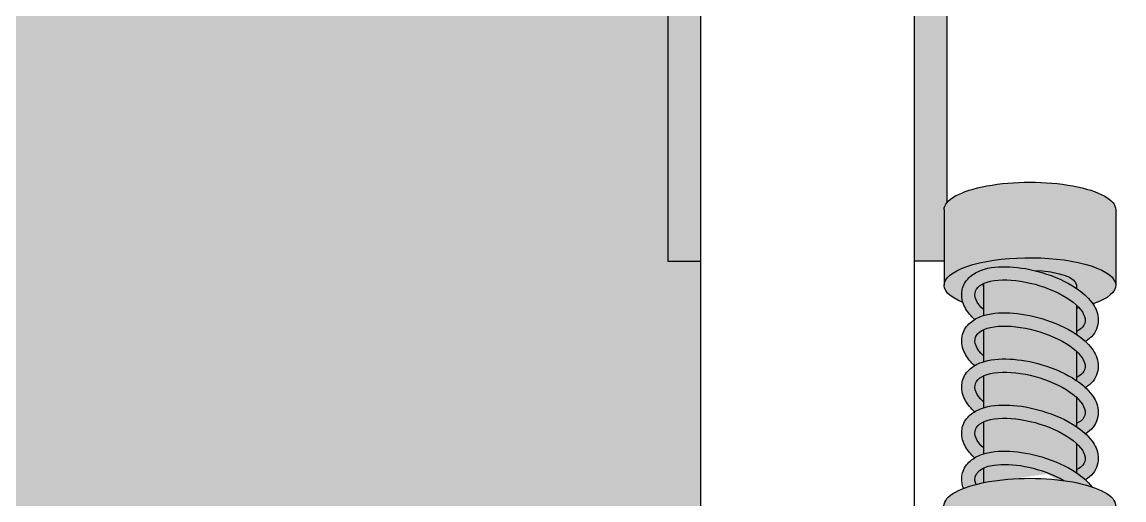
# Model space of a CAD drawing. Header units: inches. Extents: x -55 to 844, y -103 to 167.
# Drawn here: x 312.2548 to 312.5125, y -58.4725 to -58.3608 of the extents above; entities that cross this region are included whole.
import ezdxf

# ---------------------------------------------------------------- set-up
doc = ezdxf.new("R2010")
doc.units = ezdxf.units.IN
doc.header["$MEASUREMENT"] = 0
doc.layers.add('AI-Hatch mob', color=254, linetype='Continuous')
doc.layers.add('AI-Mob', color=2, linetype='Continuous')

# ---------------------------------------------------------------- blocks, each defined once
blk = doc.blocks.new('Multi-Estação')
at = {"layer": 'AI-Hatch mob', "true_color": 0xe1d8b7}
h = blk.add_hatch(color=254, dxfattribs=at)
edge = h.paths.add_edge_path()
edge.add_ellipse((-0.6985882529592402, -0.0270595657935895), major_axis=(0, 0.0200732629017312), ratio=0.320805336484467, start_angle=-180, end_angle=-14.654668378383)
edge.add_ellipse((-0.6985882529592402, -0.0270595657935895), major_axis=(0, 0.0200732629017312), ratio=0.320805336484467, start_angle=-14.654668378383, end_angle=0)
edge.add_line((-0.6985882529593113, -0.0069863028918429), (-0.7162273117101421, -0.0069863028918429))
edge.add_ellipse((-0.7162273117099716, -0.0270595657935895), major_axis=(0, 0.0200732629017312), ratio=0.320805336484467, start_angle=-179.9999999999999, end_angle=1.1368683772161603e-13, ccw=False)
edge.add_line((-0.7162273117097869, -0.0471328286953077), (-0.6985882529591834, -0.0471328286953077))
edge = h.paths.add_edge_path()
edge.add_ellipse((-0.7677715963273926, -0.0270462243188627), major_axis=(0, 0.0200732629017312), ratio=0.320805336484467, start_angle=-180, end_angle=-136.1431571492781)
edge.add_ellipse((-0.7677715963273926, -0.0270462243188627), major_axis=(0, 0.0200732629017312), ratio=0.320805336484467, start_angle=-136.1431571492781, end_angle=-113.4548938397025)
edge.add_ellipse((-0.7677715963273926, -0.0270462243188627), major_axis=(0, 0.0200732629017312), ratio=0.320805336484467, start_angle=-113.4548938397025, end_angle=-57.22518877078597)
edge.add_ellipse((-0.7677715963273926, -0.0270462243188627), major_axis=(0, 0.0200732629017312), ratio=0.320805336484467, start_angle=-57.22518877078597, end_angle=-51.22689969575239)
edge.add_ellipse((-0.7677715963273926, -0.0270462243188627), major_axis=(0, 0.0200732629017312), ratio=0.320805336484467, start_angle=-51.22689969575239, end_angle=-39.34915720310131)
edge.add_ellipse((-0.7677715963273926, -0.0270462243188627), major_axis=(0, 0.0200732629017312), ratio=0.320805336484467, start_angle=-39.34915720310131, end_angle=0)
edge.add_line((-0.7677715963275915, -0.0069729614171161), (-0.7811210360244019, -0.0069729614171161))
edge.add_ellipse((-0.7811210360243308, -0.0270462243188627), major_axis=(0, 0.0200732629017312), ratio=0.320805336484467, start_angle=-179.9999999999999, end_angle=1.1368683772161603e-13, ccw=False)
edge.add_line((-0.7811210360243593, -0.0471194872205809), (-0.7677715963275062, -0.0471194872205809))
edge = h.paths.add_edge_path()
edge.add_ellipse((-0.6985882529592402, 0.534010071975988), major_axis=(0, -0.0200732629017312), ratio=0.320805336484467, start_angle=359.9999999999999, end_angle=374.654668378383)
edge.add_ellipse((-0.6985882529592402, 0.534010071975988), major_axis=(0, -0.0200732629017312), ratio=0.320805336484467, start_angle=374.654668378383, end_angle=539.9999999999999)
edge.add_line((-0.6985882529593539, 0.5540833348777346), (-0.7162273117100142, 0.5540833348777346))
edge.add_ellipse((-0.7162273117099716, 0.534010071975988), major_axis=(0, -0.0200732629017312), ratio=0.320805336484467, start_angle=360.00000000000006, end_angle=540, ccw=False)
edge.add_line((-0.7162273117099291, 0.5139368090742698), (-0.698588252959283, 0.5139368090742698))
h = blk.add_hatch(color=254, dxfattribs=at)
edge = h.paths.add_edge_path()
edge.add_ellipse((-0.6985882529592402, 0.534010071975988), major_axis=(0, -0.0200732629017312), ratio=0.320805336484467, start_angle=360, end_angle=374.65466837832963, ccw=False)
edge.add_line((-0.6980377266769555, 0.5139368090742698), (-0.7105955407763958, 0.5139368090742698))
edge.add_line((-0.7105955407763958, 0.5139368090742698), (-0.7105955407763958, 0.5069505061824237))
edge.add_line((-0.7105955407763958, 0.5069505061824237), (-0.5255248710129053, 0.5069505061824237))
edge.add_line((-0.5255248710129053, 0.5069505061824237), (-0.5255248710129053, 0.4807646486449676))
edge.add_line((-0.5255248710129053, 0.4807646486449675), (-0.4930000616426327, 0.4807646486449675))
edge.add_line((-0.4930000616426327, 0.4807646486449676), (-0.4930000616426325, 0.5145898280517008))
edge.add_line((-0.4930000616426325, 0.5145898280517008), (-0.6969590794693155, 0.5145898280517008))
edge = h.paths.add_edge_path()
edge.add_line((-0.4930000616426327, -0.0076393218693023), (-0.4930000616426329, 0.0261858575374593))
edge.add_line((-0.4930000616426329, 0.0261858575374593), (-0.5255248710129053, 0.0261858575374594))
edge.add_line((-0.5255248710129053, 0.0261858575374594), (-0.5255248710129051, 3.198830089701232e-15))
edge.add_line((-0.5255248710129051, 3.2e-15), (-0.7105955407763956, 3.3e-15))
edge.add_line((-0.7105955407763956, 3.3e-15), (-0.7105955407763958, -0.0069863028918429))
edge.add_line((-0.7105955407763958, -0.0069863028918429), (-0.6975044234282164, -0.0069863028918429))
edge.add_ellipse((-0.6985882529592402, -0.0270595657935895), major_axis=(0, 0.0200732629017312), ratio=0.320805336484467, start_angle=-180, end_angle=-14.65466837832946)
edge.add_line((-0.6969590794693157, -0.0076393218693023), (-0.4930000616426327, -0.0076393218693023))
at = {"layer": 'AI-Hatch mob'}
h = blk.add_hatch(color=254, dxfattribs=at)
h.paths.add_polyline_path([(-0.7944671312872346, 0.0500000000015495), (-0.7105955407763958, 0.0500000000015495), (-0.7105955407763959, 0.0576393218708266), (-0.6518633021143075, 0.0576393218708266), (-0.6518633021143075, 0.4493111843115718), (-0.7105955407763959, 0.4493111843115719), (-0.7105955407763959, 0.4569505061809059), (-0.7944671312872345, 0.4569505061809059)])
edge = h.paths.add_edge_path()
edge.add_ellipse((-1.259063121998352, 0.1454236272796868), major_axis=(0, -0.0081598304675157), ratio=0.5, start_angle=270, end_angle=359.9999999999999)
edge.add_line((-1.259063121998347, 0.1372637968121671), (-1.10295441013064, 0.1372637968121671))
edge.add_ellipse((-1.102954410130635, 0.1454236272796868), major_axis=(0, -0.0081598304675157), ratio=0.5, start_angle=0, end_angle=90)
edge.add_line((-1.098874494896875, 0.1454236272796957), (-1.098874494896875, 0.3615268789027022))
edge.add_ellipse((-1.102954410130635, 0.3615268789027118), major_axis=(0, 0.0081598304675157), ratio=0.5, start_angle=270, end_angle=359.9999999999999)
edge.add_line((-1.102954410130674, 0.3696867093702599), (-1.259063121998313, 0.3696867093702599))
edge.add_ellipse((-1.259063121998352, 0.3615268789027119), major_axis=(0, 0.0081598304675157), ratio=0.5, start_angle=0, end_angle=90)
edge.add_line((-1.263143037232083, 0.3615268789028393), (-1.263143037232083, 0.1454236272795597))
edge = h.paths.add_edge_path()
edge.add_ellipse((-0.836854540296244, 0.253475253091185), major_axis=(0, -0.0108797739566876), ratio=0.4555963005059311, start_angle=0, end_angle=180)
edge.add_line((-0.8368545402963175, 0.2643550270479158), (-1.098874494896875, 0.2643550270479159))
edge.add_line((-1.098874494896875, 0.2643550270479159), (-1.098874494896875, 0.2425954791345112))
edge.add_line((-1.098874494896875, 0.2425954791345112), (-0.8368545402962208, 0.2425954791345111))
at = {"layer": 'AI-Hatch mob', "true_color": 0xd3bf96}
h = blk.add_hatch(color=9, dxfattribs=at)
h.paths.add_polyline_path([(-0.7105955407763958, 0.0576393218708266), (-0.7105955407763956, 0.0500000000015495), (-0.6518633021143075, 0.0500000000015495), (-0.6518633021143077, 0.0576393218708267)])
h.paths.add_polyline_path([(-0.6518633021143075, 0.4493111843115718), (-0.6518633021143075, 0.4569505061809059), (-0.7105955407763958, 0.4569505061809059), (-0.7105955407763958, 0.4493111843115717)])
at = {"layer": 'AI-Hatch mob', "true_color": 0xe1d8b7}
h = blk.add_hatch(color=254, dxfattribs=at)
edge = h.paths.add_edge_path()
edge.add_ellipse((-0.7162273117099716, -0.0270595657935895), major_axis=(0, 0.0200732629017312), ratio=0.320805336484467, start_angle=-180, end_angle=5.080962860101683e-14)
edge.add_ellipse((-0.7162273117099716, -0.0270595657935895), major_axis=(0, 0.0200732629017312), ratio=0.320805336484467, start_angle=5.080962860101683e-14, end_angle=38.76214121968353)
edge.add_spline(control_points=[(-0.7202590787537844, -0.0114074023032311), (-0.7195971074562664, -0.0111971060340432), (-0.7188885508776082, -0.0110858408478942), (-0.7177453791984476, -0.0111442245411377), (-0.7173373015560998, -0.0112103669577517), (-0.7169419561545141, -0.0113226324397398), (-0.7158533722984686, -0.0116317555275283), (-0.7149034260322935, -0.0122964286681475), (-0.7135221398193039, -0.0138673704222721), (-0.7130516872426967, -0.014764320597916), (-0.7120007768632206, -0.0176704277164925), (-0.7118005390827733, -0.0199093773923063), (-0.7120103225268509, -0.0241639044885711), (-0.712298178059271, -0.0260919181209511), (-0.7127544610603849, -0.0280051539626778)], knot_values=[6.014334834428519, 6.014334834428519, 6.014334834428519, 6.014334834428519, 6.188071552229679, 6.188071552229679, 6.283185307179585, 6.283185307179585, 6.283185307179585, 6.545081101883566, 6.545081101883566, 6.806976896587546, 6.806976896587546, 7.345879295726307, 7.345879295726307, 7.751953541717278, 7.751953541717278, 7.751953541717278, 7.751953541717278], degree=3, periodic=0)
edge.add_ellipse((-0.7162273117099716, -0.0270595657935895), major_axis=(0, 0.0108931154314085), ratio=0.3200195160616563, start_angle=-177.16398951597, end_angle=-94.97988702806668, ccw=False)
edge.add_line((-0.7160548326342422, -0.0379393397502634), (-0.7169422852276881, -0.037939339750235))
edge.add_spline(control_points=[(-0.7169422852276881, -0.0379393397502919), (-0.7179216524186672, -0.0393894512617943), (-0.7190004984011438, -0.0406230235138845), (-0.7203740681027853, -0.0416378503652448), (-0.7204862727693779, -0.0417173955078136), (-0.7206003368600307, -0.0417945879590003)], knot_values=[8.523157797932171, 8.523157797932171, 8.523157797932171, 8.523157797932171, 8.931275356751556, 8.931275356751556, 8.96693862590151, 8.96693862590151, 8.96693862590151, 8.96693862590151], degree=3, periodic=0)
edge.add_ellipse((-0.7162273117099716, -0.0270595657935895), major_axis=(0, 0.0200732629017312), ratio=0.320805336484467, start_angle=-222.771973199529, end_angle=-180)
at = {"layer": 'AI-Hatch mob', "true_color": 0xd3bf96}
h = blk.add_hatch(color=9, dxfattribs=at)
edge = h.paths.add_edge_path()
edge.add_spline(control_points=[(-0.7600365976888384, -0.0379393396989907), (-0.7600226879852557, -0.0379187441331761), (-0.7600087983483235, -0.0378981048875142), (-0.7584812687639584, -0.0356202505872967), (-0.757227128658144, -0.0328201518819322), (-0.7558364971667544, -0.0281513274049667), (-0.7554551935487553, -0.0263854399973662), (-0.7552277768671019, -0.0246627497358782)], knot_values=[7.514941523559562, 7.514941523559562, 7.514941523559562, 7.514941523559562, 7.520737913656361, 7.520737913656361, 8.153317621814665, 8.153317621814665, 8.523157793120168, 8.523157793120168, 8.523157793120168, 8.523157793120168], degree=3, periodic=0)
edge.add_spline(control_points=[(-0.7552277768671019, -0.0246627497358782), (-0.755123819607107, -0.0238752694238793), (-0.7550520186984926, -0.0230968156260441), (-0.7549042288923005, -0.0200995546277307), (-0.7550656643843184, -0.0180225668195215), (-0.7556452606470998, -0.0161797918369155)], knot_values=[6.849217324688307, 6.849217324688307, 6.849217324688307, 6.849217324688307, 7.018279552521565, 7.018279552521565, 7.514941523559563, 7.514941523559563, 7.514941523559563, 7.514941523559563], degree=3, periodic=0)
edge.add_spline(control_points=[(-0.7556452605996924, -0.0161797919762103), (-0.7560321704223157, -0.0150423676585627), (-0.7565992049403292, -0.0139028159810233), (-0.7573505763157585, -0.0130329902160578)], knot_values=[0.0274510466483689, 0.0274510466483689, 0.0274510466483689, 0.0274510468577552, 0.0308700352542175, 0.0308700352542175, 0.0308700352542175, 0.0308700352542175], degree=3, periodic=0)
edge.add_spline(control_points=[(-0.7573505763162558, -0.0130329902154609), (-0.7577042629277742, -0.0126394927189575), (-0.7581232471218158, -0.0122779551190286), (-0.758592056393752, -0.0119784788465405)], knot_values=[6.407562572084492, 6.407562572084492, 6.407562572084492, 6.407562572084492, 6.539627533676224, 6.539627533676224, 6.539627533676224, 6.539627533676224], degree=3, periodic=0)
edge.add_spline(control_points=[(-0.7585920563920469, -0.0119784788699315), (-0.7586514349077759, -0.01194418463302), (-0.7600745027395277, -0.0111712094053724), (-0.761920552775095, -0.0113512281689021), (-0.7636885967303613, -0.011523640119034)], knot_values=[0.0325498464596499, 0.0325498464596499, 0.0325498464596499, 0.0325498464596499, 0.0327673174486792, 0.0376963981830111, 0.0376963981830111, 0.0376963981830111, 0.0376963981830111], degree=3, periodic=0)
edge.add_spline(control_points=[(-0.7636885967303755, -0.011523640119034), (-0.7636593828996184, -0.0116085141467546), (-0.7636301690688754, -0.0116933881744752), (-0.7636010022654176, -0.0117782749440461)], knot_values=[0, 0, 0, 0, 0.0002689284302211, 0.0002689284302211, 0.0002689284302211, 0.0002689284302211], degree=3, periodic=0)
edge.add_ellipse((-0.7677715963273783, -0.0270729072683162), major_axis=(0, -0.0200732629017312), ratio=0.320805336484467, start_angle=491.2012651014224, end_angle=499.6355695689527, ccw=False)
edge.add_spline(control_points=[(-0.7629264315211373, -0.0138505270785141), (-0.7628652581187936, -0.0140581436212097), (-0.7628065831822113, -0.0142664371129764), (-0.7627510700125982, -0.0144755872725819)], knot_values=[0.0024474825121575, 0.0024474825121575, 0.0024474825121575, 0.0024474825121575, 0.0030972485118276, 0.0030972485118276, 0.0030972485118276, 0.0030972485118377], degree=3, periodic=0)
edge.add_ellipse((-0.7645133434571392, -0.0270887513406673), major_axis=(0.0036329513936749, 0.0127935194529987), ratio=0.4155718603516888, start_angle=-25.40244434981952, end_angle=18.462536087215483, ccw=False)
edge.add_ellipse((-0.7645133434571392, -0.0270887513406673), major_axis=(0.0036329513936749, 0.0127935194529987), ratio=0.4155718603516888, start_angle=-67.18246188573409, end_angle=-25.40244434981952, ccw=False)
edge.add_spline(control_points=[(-0.7582039217347756, -0.0235190592286154), (-0.758427579521154, -0.0263097069594631), (-0.7590504427618044, -0.0285793382047042), (-0.7598457346349364, -0.0306239270334141)], knot_values=[0.0052155424945603, 0.0052155424948214, 0.0052155424948214, 0.0052155424948214, 0.0120749841838085, 0.0120749841838085, 0.0120749841838085, 0.0120749841838085], degree=3, periodic=0)
edge.add_ellipse((-0.7645133434571392, -0.0270887513406673), major_axis=(0.0036329513936749, 0.0127935194529987), ratio=0.4155718603516888, start_angle=-121.31270909815282, end_angle=-99.19723083983382, ccw=False)
edge.add_ellipse((-0.7677715963273783, -0.0270729072683162), major_axis=(0, -0.0200732629017312), ratio=0.320805336484467, start_angle=404.0030851081585, end_angle=426.65429296897923, ccw=False)
edge.add_spline(control_points=[(-0.7632980180166271, -0.0415116533532365), (-0.7621520157939728, -0.0403636911754541), (-0.761006013571361, -0.0392157289976718), (-0.7600365977269093, -0.0379393397547541)], knot_values=[0, 0, 0, 0, 0.0048371775604743, 0.0048371775604743, 0.0048371775604743, 0.0048371775661546], degree=3, periodic=0)
at = {"layer": 'AI-Hatch mob', "true_color": 0xe1d8b7}
h = blk.add_hatch(color=254, dxfattribs=at)
edge = h.paths.add_edge_path()
edge.add_spline(control_points=[(-0.7206003368600307, -0.0417945879590003), (-0.7204862727693779, -0.0417173955078136), (-0.7203740681027853, -0.0416378503652448), (-0.7190004984011438, -0.0406230235138845), (-0.7179216524186672, -0.0393894512617943), (-0.7169422852276881, -0.0379393397502919)], knot_values=[8.523157797932171, 8.523157797932171, 8.523157797932171, 8.523157797932171, 8.558821067082123, 8.558821067082123, 8.96693862590151, 8.96693862590151, 8.96693862590151, 8.96693862590151], degree=3, periodic=0)
edge.add_spline(control_points=[(-0.7169422852276881, -0.0379393397502919), (-0.7169283755125236, -0.0379187441674527), (-0.7169144858640522, -0.0378981049046809), (-0.7153869562681905, -0.0356202505872967), (-0.7141328161623762, -0.0328201518819322), (-0.7130709853891659, -0.0292552236209043), (-0.7129037126540255, -0.0286309793773649), (-0.7127544610603849, -0.0280051539626778)], knot_values=[7.751953541717278, 7.751953541717278, 7.751953541717278, 7.751953541717278, 7.757749936626077, 7.757749936626077, 8.390329644784382, 8.390329644784382, 8.52315779793217, 8.52315779793217, 8.52315779793217, 8.52315779793217], degree=3, periodic=0)
edge.add_spline(control_points=[(-0.7127544610603849, -0.0280051539626778), (-0.712298178059271, -0.0260919181209511), (-0.7120103225268509, -0.0241639044885711), (-0.7118005390827733, -0.0199093773923063), (-0.7120007768632206, -0.0176704277164925), (-0.7130516872426967, -0.014764320597916), (-0.7135221398193039, -0.0138673704222721), (-0.7149034260322935, -0.0122964286681475), (-0.7158533722984686, -0.0116317555275283), (-0.7169419561545141, -0.0113226324397398), (-0.7173373015560998, -0.0112103669577517), (-0.7177453791984476, -0.0111442245411377), (-0.7188885508776082, -0.0110858408478942), (-0.7195971074562664, -0.0111971060340432), (-0.7202590787537844, -0.0114074023032311)], knot_values=[6.014334834428519, 6.014334834428519, 6.014334834428519, 6.014334834428519, 6.420409080419492, 6.420409080419492, 6.959311479558253, 6.959311479558253, 7.221207274262233, 7.221207274262233, 7.483103068966213, 7.483103068966213, 7.483103068966213, 7.578216823916117, 7.578216823916117, 7.751953541717278, 7.751953541717278, 7.751953541717278, 7.751953541717278], degree=3, periodic=0)
edge.add_spline(control_points=[(-0.7202590787537844, -0.0114074023032311), (-0.7207582746154912, -0.0115659877702081), (-0.7212309786230549, -0.0117808896732152), (-0.7226230910586225, -0.0125726830717918), (-0.723461688919585, -0.0132812954036263), (-0.7242318585726224, -0.0141161488253341)], knot_values=[5.599040195826796, 5.599040195826796, 5.599040195826796, 5.599040195826796, 5.73005592246326, 5.73005592246326, 6.014334834428519, 6.014334834428519, 6.014334834428519, 6.014334834428519], degree=3, periodic=0)
edge.add_spline(control_points=[(-0.7242318585726224, -0.0141161488253625), (-0.7239261476868393, -0.0146230852049281), (-0.7236822518446075, -0.015159799244483), (-0.7227743549871662, -0.0176704277164925), (-0.7225741172067047, -0.0199093773923063), (-0.7228133883080546, -0.024761930883866), (-0.723281227085053, -0.0273639109903423), (-0.7249063942863218, -0.0328201518819322), (-0.7261605343921218, -0.0356202505872967), (-0.7276880639879835, -0.0378981049046809), (-0.7277019536364548, -0.0379187441674527), (-0.7277158633516195, -0.0379393397502919)], knot_values=[6.654058015997434, 6.654058015997434, 6.654058015997434, 6.654058015997434, 6.806976896587546, 6.806976896587546, 7.345879295726307, 7.345879295726307, 7.884781694865067, 7.884781694865067, 8.517361403023372, 8.517361403023372, 8.523157797932472, 8.523157797932472, 8.523157797932472, 8.523157797932472], degree=3, periodic=0)
edge.add_line((-0.7277158633515768, -0.0379393397502634), (-0.7208575437898475, -0.0379393397502634))
edge.add_ellipse((-0.7214190309613713, -0.0270887513406388), major_axis=(0.0036329513936749, 0.0127935194529987), ratio=0.4155718603516888, start_angle=-146.3845862731373, end_angle=-140.6521147453269, ccw=False)
edge.add_ellipse((-0.7214190309613713, -0.0270887513406388), major_axis=(0.0036329513936749, 0.0127935194529987), ratio=0.4155718603516888, start_angle=-205.88728710427495, end_angle=-146.3845862731373, ccw=False)
edge.add_line((-0.7270086834768819, -0.0379393397502634), (-0.7277158633516052, -0.0379393397502634))
edge.add_spline(control_points=[(-0.7277158633516195, -0.0379393397502919), (-0.7282382465996449, -0.0387128126298502), (-0.7287889318968582, -0.0394246793652509), (-0.7293807970677193, -0.040062229305587)], knot_values=[8.523157797932472, 8.523157797932472, 8.523157797932472, 8.523157797932472, 8.74084303173683, 8.74084303173683, 8.74084303173683, 8.74084303173683], degree=3, periodic=0)
edge.add_spline(control_points=[(-0.7293807970677335, -0.0400622293056154), (-0.7289811596986624, -0.0407282756578946), (-0.7284768059527948, -0.041340850243895), (-0.7267511059458514, -0.0427127109509196), (-0.7252339064458795, -0.0431671316534017), (-0.7226280986925673, -0.0429166657554812), (-0.721549799861606, -0.0424371335313334), (-0.7206003368600307, -0.0417945879590003)], knot_values=[8.96693862590151, 8.96693862590151, 8.96693862590151, 8.96693862590151, 9.16670189961982, 9.16670189961982, 9.499224192304286, 9.499224192304286, 9.796083215838802, 9.796083215838802, 9.796083215838802, 9.796083215838802], degree=3, periodic=0)
edge = h.paths.add_edge_path(flags=16)
edge.add_ellipse((-0.7162273117099716, -0.0270595657935895), major_axis=(0, 0.0108931154314085), ratio=0.3200195160616563, start_angle=2.836010480989662, end_angle=4.01113413291498)
edge.add_ellipse((-0.7162273117099716, -0.0270595657935895), major_axis=(0, 0.0108931154314085), ratio=0.3200195160616563, start_angle=-2.836010480989509, end_angle=2.836010480989662)
edge.add_line((-0.7163997907859709, -0.0161797918368871), (-0.7164054450284141, -0.0161797918368871))
edge = h.paths.add_edge_path(flags=17)
edge.add_ellipse((-0.7162273117099716, -0.0270595657935895), major_axis=(0, 0.0108931154314085), ratio=0.3200195160616563, start_angle=-177.1639895159699, end_angle=-94.9798870280668)
edge.add_spline(control_points=[(-0.7127544610603849, -0.0280051539626778), (-0.7129037126540255, -0.0286309793773649), (-0.7130709853891659, -0.0292552236209043), (-0.7141328161623762, -0.0328201518819322), (-0.7153869562681905, -0.0356202505872967), (-0.7169144858640522, -0.0378981049046809), (-0.7169283755125236, -0.0379187441674527), (-0.7169422852276881, -0.0379393397502919)], knot_values=[7.751953541717278, 7.751953541717278, 7.751953541717278, 7.751953541717278, 7.884781694865067, 7.884781694865067, 8.517361403023372, 8.517361403023372, 8.523157797932171, 8.523157797932171, 8.523157797932171, 8.523157797932171], degree=3, periodic=0)
edge.add_line((-0.7169422852276881, -0.0379393397502634), (-0.7160548326342138, -0.0379393397502919))
edge = h.paths.add_edge_path()
edge.add_ellipse((-0.7321926090853026, -0.0270887513406388), major_axis=(0.0036329513936749, 0.0127935194529987), ratio=0.4155718603516888, start_angle=-140.6521147453269, end_angle=-25.40244435018461)
edge.add_line((-0.7266302094928676, -0.0161797918368587), (-0.7340981043965229, -0.0161797918368871))
edge.add_spline(control_points=[(-0.7340981043899859, -0.0161797918662183), (-0.7335185081347078, -0.0180225668414915), (-0.7333570726449778, -0.020099554639611), (-0.733586966432, -0.024761930883866), (-0.7340548052089844, -0.0273639109903423), (-0.735679972410253, -0.0328201518819322), (-0.7369341125160958, -0.0356202505872967), (-0.7384616421119575, -0.0378981049046809), (-0.7384755317604288, -0.0379187441674243), (-0.7384894414756076, -0.037939339750235)], knot_values=[6.849217327324041, 6.849217327324041, 6.849217327324041, 6.849217327324041, 7.345879295726307, 7.345879295726307, 7.884781694865067, 7.884781694865067, 8.517361403023372, 8.517361403023372, 8.523157797933559, 8.523157797933559, 8.523157797933559, 8.523157797933559], degree=3, periodic=0)
edge.add_line((-0.7384894414756218, -0.0379393397502634), (-0.7316311219137362, -0.037939339750235))
edge = h.paths.add_edge_path()
edge.add_ellipse((-0.7429661872092767, -0.0270887513406388), major_axis=(0.0036329513936749, 0.0127935194529987), ratio=0.4155718603516888, start_angle=-140.6521147453269, end_angle=-25.40244435018461)
edge.add_line((-0.7374037876168416, -0.0161797918368871), (-0.7448716825204685, -0.0161797918368871))
edge.add_spline(control_points=[(-0.7448716825139458, -0.0161797918661899), (-0.7442920862586817, -0.0180225668415199), (-0.7441306507689376, -0.020099554639611), (-0.7443605445559598, -0.024761930883866), (-0.7448283833329583, -0.0273639109903423), (-0.7464535505342127, -0.0328201518819322), (-0.7477076906400271, -0.0356202505872967), (-0.7492352202358888, -0.0378981049046809), (-0.7492491098843744, -0.0379187441674527), (-0.7492630195995531, -0.0379393397502634)], knot_values=[6.849217327324626, 6.849217327324626, 6.849217327324626, 6.849217327324626, 7.345879295726307, 7.345879295726307, 7.884781694865067, 7.884781694865067, 8.517361403023372, 8.517361403023372, 8.523157797934138, 8.523157797934138, 8.523157797934138, 8.523157797934138], degree=3, periodic=0)
edge.add_line((-0.7492630195995389, -0.0379393397502634), (-0.7424047000377101, -0.0379393397502919))
edge = h.paths.add_edge_path()
edge.add_ellipse((-0.7537397653332079, -0.0270887513406388), major_axis=(0.0036329513936749, 0.0127935194529987), ratio=0.4155718603516888, start_angle=-140.6521147453269, end_angle=-25.40244435018461)
edge.add_line((-0.7481773657407729, -0.0161797918368871), (-0.7556452606467872, -0.0161797918369155))
edge.add_spline(control_points=[(-0.755645260646034, -0.0161797918402977), (-0.7550656643841194, -0.0180225668220795), (-0.7549042288923716, -0.0200995546291518), (-0.7551341226799054, -0.024761930883866), (-0.7556019614568897, -0.0273639109903423), (-0.7572271286581583, -0.0328201518819322), (-0.7584812687639726, -0.0356202505872967), (-0.7600087983598485, -0.0378981049046809), (-0.7600226880083341, -0.0379187441674243), (-0.7600365977234987, -0.0379393397502634)], knot_values=[6.849217324999647, 6.849217324999647, 6.849217324999647, 6.849217324999647, 7.345879295726307, 7.345879295726307, 7.884781694865067, 7.884781694865067, 8.517361403023372, 8.517361403023372, 8.523157797931809, 8.523157797931809, 8.523157797931809, 8.523157797931809], degree=3, periodic=0)
edge.add_line((-0.7600365977234987, -0.0379393397502634), (-0.7531782781616272, -0.037939339750235))
edge = h.paths.add_edge_path()
edge.add_ellipse((-0.7645133434571534, -0.0270887513406388), major_axis=(0.0036329513936749, 0.0127935194529987), ratio=0.4155718603516888, start_angle=-121.3602969861682, end_angle=-25.40244435018461)
edge.add_line((-0.7589509438647184, -0.0161797918368871), (-0.7623571422728901, -0.0161797918368587))
edge.add_ellipse((-0.7677715963273926, -0.0270462243188627), major_axis=(0, 0.0200732629017312), ratio=0.320805336484467, start_angle=-113.45489383970232, end_angle=-57.22518877078579, ccw=False)
at = {"layer": 'AI-Hatch mob', "true_color": 0xd3bf96}
h = blk.add_hatch(color=9, dxfattribs=at)
edge = h.paths.add_edge_path()
edge.add_spline(control_points=[(-0.7492630195994963, -0.037939339750235), (-0.7492491098843317, -0.0379187441674243), (-0.7492352202358746, -0.0378981049046809), (-0.7477076906400129, -0.0356202505872967), (-0.7464535505341985, -0.0328201518819322), (-0.7448283833329441, -0.0273639109903423), (-0.7443605445559456, -0.0247619308838945), (-0.7441306507687955, -0.0200995546369962), (-0.7442920862590512, -0.0180225668366598), (-0.7448716825159494, -0.0161797918597098)], knot_values=[6.84921732673931, 6.84921732673931, 6.84921732673931, 6.84921732673931, 6.855013721645522, 6.855013721645522, 7.487593429803827, 7.487593429803827, 8.026495828942588, 8.026495828942588, 8.523157797929583, 8.523157797929583, 8.523157797929583, 8.523157797929583], degree=3, periodic=0)
edge.add_spline(control_points=[(-0.7448716825159494, -0.0161797918597098), (-0.7449209763953633, -0.0160230663350058), (-0.744973294945737, -0.0158680349355474), (-0.7452294080924702, -0.015159799244483), (-0.7454733039346877, -0.0146230852049281), (-0.7457790148204994, -0.0141161488253625)], knot_values=[6.654058015993853, 6.654058015993853, 6.654058015993853, 6.654058015993853, 6.696298446145617, 6.696298446145617, 6.849217326739309, 6.849217326739309, 6.849217326739309, 6.849217326739309], degree=3, periodic=0)
edge.add_spline(control_points=[(-0.7457790148204994, -0.0141161488253625), (-0.7459968782315798, -0.0137548830216725), (-0.746246135231857, -0.0134087401972318), (-0.7472241604041301, -0.0122964286681475), (-0.7481741066703052, -0.0116317555275567), (-0.7492626905263365, -0.0113226324397682), (-0.7496580359279222, -0.0112103669577517), (-0.7500661135702842, -0.0111442245411377), (-0.7517663736066993, -0.0110573894120274), (-0.7529693287719966, -0.01144964632584), (-0.7549438254303312, -0.0125726830717066), (-0.7557824232911515, -0.0132812954034274), (-0.7565525929441322, -0.0141161488249646)], knot_values=[5.599040195868755, 5.599040195868755, 5.599040195868755, 5.599040195868755, 5.708017109979044, 5.708017109979044, 5.969912904683023, 5.969912904683023, 5.969912904683023, 6.065026659632929, 6.065026659632929, 6.369779104070555, 6.369779104070555, 6.654058015993855, 6.654058015993855, 6.654058015993855, 6.654058015993855], degree=3, periodic=0)
edge.add_spline(control_points=[(-0.7565525929444874, -0.0141161488253057), (-0.7562468820586901, -0.0146230852049281), (-0.75600298621643, -0.0151597992445114), (-0.7557468730723828, -0.0158680349281293), (-0.7556945545244105, -0.0160230663199708), (-0.7556452606470998, -0.0161797918369155)], knot_values=[6.654058015992668, 6.654058015992668, 6.654058015992668, 6.654058015992668, 6.806976896587546, 6.806976896587546, 6.849217324688307, 6.849217324688307, 6.849217324688307, 6.849217324688307], degree=3, periodic=0)
edge.add_line((-0.7556452606470856, -0.0161797918368871), (-0.7542469504022052, -0.0161797918368587))
edge.add_ellipse((-0.7537397653331936, -0.0270887513406673), major_axis=(0.0036329513936749, 0.0127935194529987), ratio=0.4155718603516888, start_angle=-25.40244434981952, end_angle=38.86304250046459, ccw=False)
edge.add_ellipse((-0.7537397653331936, -0.0270887513406673), major_axis=(0.0036329513936749, 0.0127935194529987), ratio=0.4155718603516888, start_angle=-140.6521147450742, end_angle=-25.40244434981952, ccw=False)
edge.add_ellipse((-0.7537397653331936, -0.0270887513406673), major_axis=(0.0036329513936749, 0.0127935194529987), ratio=0.4155718603516888, start_angle=-205.88728710427495, end_angle=-140.6521147450742, ccw=False)
edge.add_line((-0.7593294178487185, -0.0379393397502634), (-0.7600365977259999, -0.0379393397502634))
edge.add_spline(control_points=[(-0.7600365976888384, -0.0379393396989907), (-0.7605589809478062, -0.0387128125993821), (-0.7611096662569992, -0.0394246793530011), (-0.7617015314418154, -0.0400622293080881)], knot_values=[8.523157793120172, 8.523157793120172, 8.523157793120172, 8.523157793120172, 8.740843032013707, 8.740843032013707, 8.740843032013707, 8.740843032013707], degree=3, periodic=0)
edge.add_spline(control_points=[(-0.7617015314395701, -0.0400622293056439), (-0.7613018940704991, -0.0407282756578946), (-0.7607975403246315, -0.0413408502439234), (-0.759071840317688, -0.0427127109509196), (-0.7575546408177161, -0.0431671316534301), (-0.7548011775479893, -0.0429024733533618), (-0.7536136266659526, -0.0423167001243849), (-0.7519950019464404, -0.0411208206391758), (-0.7514457204540861, -0.0406199617495668), (-0.7509279533156529, -0.0400622293056439)], knot_values=[8.740843031739377, 8.740843031739377, 8.740843031739377, 8.740843031739377, 8.940606305457655, 8.940606305457655, 9.273128598142124, 9.273128598142124, 9.605650890826588, 9.605650890826588, 9.796083215838767, 9.796083215838767, 9.796083215838767, 9.796083215838767], degree=3, periodic=0)
edge.add_spline(control_points=[(-0.7509279533156529, -0.0400622293056439), (-0.7503360881447492, -0.0394246793652793), (-0.7497854028475217, -0.0387128126298786), (-0.7492630195994963, -0.037939339750235)], knot_values=[8.523157797929583, 8.523157797929583, 8.523157797929583, 8.523157797929583, 8.740843031739377, 8.740843031739377, 8.740843031739377, 8.740843031739377], degree=3, periodic=0)
h = blk.add_hatch(color=9, dxfattribs=at)
edge = h.paths.add_edge_path()
edge.add_spline(control_points=[(-0.7384894414755792, -0.0379393397502634), (-0.7384755317604146, -0.0379187441674527), (-0.7384616421119432, -0.0378981049046809), (-0.7369341125160817, -0.0356202505872967), (-0.7356799724102387, -0.0328201518819322), (-0.7340548052089702, -0.0273639109903423), (-0.733586966431986, -0.0247619308838945), (-0.7333570726448501, -0.0200995546369962), (-0.7335185081350774, -0.0180225668366883), (-0.7340981043920038, -0.0161797918597382)], knot_values=[6.849217326741072, 6.849217326741072, 6.849217326741072, 6.849217326741072, 6.855013721646144, 6.855013721646144, 7.48759342980445, 7.48759342980445, 8.026495828943212, 8.026495828943212, 8.523157797928443, 8.523157797928443, 8.523157797928443, 8.523157797928443], degree=3, periodic=0)
edge.add_spline(control_points=[(-0.7340981043920038, -0.0161797918597382), (-0.7341473982714178, -0.0160230663350058), (-0.7341997168217916, -0.0158680349355474), (-0.7344558299685247, -0.0151597992445114), (-0.7346997258107706, -0.0146230852049565), (-0.7350054366965538, -0.0141161488253625)], knot_values=[6.654058015995684, 6.654058015995684, 6.654058015995684, 6.654058015995684, 6.69629844614921, 6.69629844614921, 6.849217326741071, 6.849217326741071, 6.849217326741071, 6.849217326741071], degree=3, periodic=0)
edge.add_spline(control_points=[(-0.7350054366965538, -0.0141161488253625), (-0.7352233001076343, -0.0137548830216725), (-0.7354725571079115, -0.0134087401972603), (-0.7364505822801563, -0.0122964286681475), (-0.7374005285463312, -0.0116317555275567), (-0.7384891124024052, -0.0113226324397682), (-0.7388844578039909, -0.0112103669577517), (-0.7392925354463387, -0.0111442245411377), (-0.740992795482768, -0.0110573894120274), (-0.7421957506480652, -0.01144964632584), (-0.7441702473065135, -0.0125726830717918), (-0.7450088451674475, -0.0132812954036548), (-0.7457790148205135, -0.0141161488253625)], knot_values=[5.599040195826796, 5.599040195826796, 5.599040195826796, 5.599040195826796, 5.708017109938916, 5.708017109938916, 5.969912904642896, 5.969912904642896, 5.969912904642896, 6.065026659592802, 6.065026659592802, 6.369779104030428, 6.369779104030428, 6.654058015995686, 6.654058015995686, 6.654058015995686, 6.654058015995686], degree=3, periodic=0)
edge.add_spline(control_points=[(-0.7457790148204994, -0.0141161488253625), (-0.7454733039346877, -0.0146230852049281), (-0.7452294080924702, -0.015159799244483), (-0.744973294945737, -0.0158680349355474), (-0.7449209763953633, -0.0160230663350058), (-0.7448716825159494, -0.0161797918597098)], knot_values=[6.654058015993855, 6.654058015993855, 6.654058015993855, 6.654058015993855, 6.806976896587546, 6.806976896587546, 6.84921732673931, 6.84921732673931, 6.84921732673931, 6.84921732673931], degree=3, periodic=0)
edge.add_line((-0.7448716825243764, -0.0161797918368871), (-0.7434733722782881, -0.0161797918368871))
edge.add_ellipse((-0.7429661872092624, -0.0270887513406673), major_axis=(0.0036329513936749, 0.0127935194529987), ratio=0.4155718603516888, start_angle=-25.40244434981952, end_angle=38.86304250046459, ccw=False)
edge.add_ellipse((-0.7429661872092624, -0.0270887513406673), major_axis=(0.0036329513936749, 0.0127935194529987), ratio=0.4155718603516888, start_angle=-140.6521147450742, end_angle=-25.40244434981952, ccw=False)
edge.add_ellipse((-0.7429661872092624, -0.0270887513406673), major_axis=(0.0036329513936749, 0.0127935194529987), ratio=0.4155718603516888, start_angle=-205.88728710427495, end_angle=-140.6521147450742, ccw=False)
edge.add_line((-0.7485558397247587, -0.0379393397502634), (-0.7492630195995247, -0.0379393397502634))
edge.add_spline(control_points=[(-0.7492630195994963, -0.037939339750235), (-0.7497854028475217, -0.0387128126298786), (-0.7503360881447492, -0.0394246793652793), (-0.7509279533156529, -0.0400622293056439)], knot_values=[8.523157797929583, 8.523157797929583, 8.523157797929583, 8.523157797929583, 8.740843031739377, 8.740843031739377, 8.740843031739377, 8.740843031739377], degree=3, periodic=0)
edge.add_spline(control_points=[(-0.7509279533155963, -0.0400622293056723), (-0.7505283159465251, -0.0407282756578946), (-0.7500239622006859, -0.0413408502439234), (-0.7482982621937141, -0.0427127109509196), (-0.7467810626937706, -0.0431671316534301), (-0.7440275994240296, -0.0429024733533618), (-0.7428400485420071, -0.0423167001243849), (-0.7412214238224664, -0.0411208206391758), (-0.7406721423301122, -0.0406199617495668), (-0.7401543751916791, -0.0400622293056439)], knot_values=[8.7408430317362, 8.7408430317362, 8.7408430317362, 8.7408430317362, 8.940606305452713, 8.940606305452713, 9.27312859813718, 9.27312859813718, 9.605650890821646, 9.605650890821646, 9.796083215837001, 9.796083215837001, 9.796083215837001, 9.796083215837001], degree=3, periodic=0)
edge.add_spline(control_points=[(-0.7401543751916791, -0.0400622293056439), (-0.7395625100207895, -0.0394246793652509), (-0.7390118247235762, -0.0387128126298502), (-0.7384894414755792, -0.0379393397502634)], knot_values=[8.523157797928446, 8.523157797928446, 8.523157797928446, 8.523157797928446, 8.740843031736201, 8.740843031736201, 8.740843031736201, 8.740843031736201], degree=3, periodic=0)
h = blk.add_hatch(color=9, dxfattribs=at)
edge = h.paths.add_edge_path()
edge.add_spline(control_points=[(-0.7277158633516052, -0.037939339750235), (-0.7277019536364407, -0.0379187441674243), (-0.7276880639879693, -0.0378981049046809), (-0.7261605343921076, -0.0356202505872967), (-0.7249063942863075, -0.0328201518819322), (-0.723281227085039, -0.0273639109903423), (-0.7228133883080404, -0.0247619308838945), (-0.7225834945209045, -0.0200995546369962), (-0.722744930011146, -0.0180225668366598), (-0.7233245262680726, -0.0161797918597098)], knot_values=[6.849217326739317, 6.849217326739317, 6.849217326739317, 6.849217326739317, 6.855013721645544, 6.855013721645544, 7.487593429803848, 7.487593429803848, 8.026495828942611, 8.026495828942611, 8.523157797929597, 8.523157797929597, 8.523157797929597, 8.523157797929597], degree=3, periodic=0)
edge.add_spline(control_points=[(-0.7233245262680726, -0.0161797918597098), (-0.7233738201474865, -0.0160230663350058), (-0.7234261386978459, -0.0158680349355474), (-0.7236822518445792, -0.0151597992445114), (-0.7239261476868251, -0.0146230852049281), (-0.7242318585726082, -0.0141161488253625)], knot_values=[6.654058015996015, 6.654058015996015, 6.654058015996015, 6.654058015996015, 6.696298446147785, 6.696298446147785, 6.849217326739316, 6.849217326739316, 6.849217326739316, 6.849217326739316], degree=3, periodic=0)
edge.add_spline(control_points=[(-0.7242318585726082, -0.0141161488253625), (-0.7244497219836888, -0.0137548830216725), (-0.724698978983966, -0.0134087401972603), (-0.7256770041562249, -0.0122964286681475), (-0.7266269504223999, -0.0116317555275567), (-0.7277155342784738, -0.0113226324397682), (-0.7281108796800169, -0.0112103669577517), (-0.728518957322379, -0.0111442245411377), (-0.7302192173588224, -0.0110573894120274), (-0.7314221725240913, -0.01144964632584), (-0.7333966691825681, -0.0125726830717918), (-0.7342352670435162, -0.0132812954036548), (-0.7350054366965538, -0.0141161488253625)], knot_values=[5.599040195826796, 5.599040195826796, 5.599040195826796, 5.599040195826796, 5.708017109939245, 5.708017109939245, 5.969912904643224, 5.969912904643224, 5.969912904643224, 6.06502665959313, 6.06502665959313, 6.369779104030755, 6.369779104030755, 6.654058015996015, 6.654058015996015, 6.654058015996015, 6.654058015996015], degree=3, periodic=0)
edge.add_spline(control_points=[(-0.7350054366965538, -0.0141161488253625), (-0.7346997258107706, -0.0146230852049565), (-0.7344558299685247, -0.0151597992445114), (-0.7341997168217916, -0.0158680349355474), (-0.7341473982714178, -0.0160230663350058), (-0.7340981043920038, -0.0161797918597382)], knot_values=[6.654058015995685, 6.654058015995685, 6.654058015995685, 6.654058015995685, 6.806976896587546, 6.806976896587546, 6.849217326741071, 6.849217326741071, 6.849217326741071, 6.849217326741071], degree=3, periodic=0)
edge.add_line((-0.7340981044004451, -0.0161797918368871), (-0.7326997941543141, -0.0161797918368871))
edge.add_ellipse((-0.7321926090852884, -0.0270887513406673), major_axis=(0.0036329513936749, 0.0127935194529987), ratio=0.4155718603516888, start_angle=-25.40244434981952, end_angle=38.86304250046459, ccw=False)
edge.add_ellipse((-0.7321926090852884, -0.0270887513406673), major_axis=(0.0036329513936749, 0.0127935194529987), ratio=0.4155718603516888, start_angle=-140.6521147450742, end_angle=-25.40244434981952, ccw=False)
edge.add_ellipse((-0.7321926090852884, -0.0270887513406673), major_axis=(0.0036329513936749, 0.0127935194529987), ratio=0.4155718603516888, start_angle=-205.88728710427495, end_angle=-140.6521147450742, ccw=False)
edge.add_line((-0.7377822616008132, -0.0379393397502634), (-0.7384894414755934, -0.0379393397502634))
edge.add_spline(control_points=[(-0.7384894414755792, -0.0379393397502634), (-0.7390118247235762, -0.0387128126298502), (-0.7395625100207895, -0.0394246793652509), (-0.7401543751916791, -0.0400622293056439)], knot_values=[8.523157797928443, 8.523157797928443, 8.523157797928443, 8.523157797928443, 8.7408430317362, 8.7408430317362, 8.7408430317362, 8.7408430317362], degree=3, periodic=0)
edge.add_spline(control_points=[(-0.7401543751916649, -0.0400622293056439), (-0.7397547378225937, -0.0407282756578946), (-0.739250384076712, -0.0413408502439234), (-0.7375246840697827, -0.0427127109509196), (-0.7360074845697966, -0.0431671316534301), (-0.7332540213000982, -0.0429024733533618), (-0.7320664704180473, -0.0423167001243849), (-0.7304478456985067, -0.0411208206391758), (-0.7298985642061382, -0.0406199617495668), (-0.7293807970677051, -0.0400622293056723)], knot_values=[8.740843031737267, 8.740843031737267, 8.740843031737267, 8.740843031737267, 8.940606305455567, 8.940606305455567, 9.273128598140037, 9.273128598140037, 9.605650890824501, 9.605650890824501, 9.796083215838793, 9.796083215838793, 9.796083215838793, 9.796083215838793], degree=3, periodic=0)
edge.add_spline(control_points=[(-0.7293807970677051, -0.0400622293056723), (-0.7287889318968297, -0.0394246793652793), (-0.7282382465996307, -0.0387128126298786), (-0.7277158633516052, -0.037939339750235)], knot_values=[8.523157797929597, 8.523157797929597, 8.523157797929597, 8.523157797929597, 8.740843031737267, 8.740843031737267, 8.740843031737267, 8.740843031737267], degree=3, periodic=0)
h = blk.add_hatch(color=9, dxfattribs=at)
edge = h.paths.add_edge_path()
edge.add_spline(control_points=[(-0.7169422852276881, -0.037939339750235), (-0.7169283755125094, -0.0379187441674243), (-0.716914485864038, -0.0378981049046809), (-0.7153869562681763, -0.0356202505872967), (-0.7141328161623619, -0.0328201518819322), (-0.7130709853902459, -0.0292552236245423), (-0.7129037126559865, -0.0286309793847546), (-0.7127544610630139, -0.0280051539737907)], knot_values=[7.751953542502206, 7.751953542502206, 7.751953542502206, 7.751953542502206, 7.757749937408444, 7.757749937408444, 8.39032964556675, 8.39032964556675, 8.523157797929606, 8.523157797929606, 8.523157797929606, 8.523157797929606], degree=3, periodic=0)
edge.add_spline(control_points=[(-0.7127544610630139, -0.0280051539737907), (-0.7122981780603795, -0.0260919181284261), (-0.7120103225270215, -0.0241639044921522), (-0.7118005390827591, -0.0199093773923347), (-0.7120007768632064, -0.017670427716521), (-0.7130516872426825, -0.0147643205979444), (-0.7135221398192897, -0.0138673704222721), (-0.7149034260322793, -0.0122964286681475), (-0.7158533722984544, -0.0116317555275567), (-0.7169419561544998, -0.0113226324397682), (-0.7173373015560855, -0.0112103669577517), (-0.7177453791984334, -0.0111442245411377), (-0.7188885508938938, -0.0110858408470984), (-0.7195971074875019, -0.011197106039017), (-0.7202590787975396, -0.011407402317243)], knot_values=[6.014334830596284, 6.014334830596284, 6.014334830596284, 6.014334830596284, 6.420409077372187, 6.420409077372187, 6.959311476510947, 6.959311476510947, 7.221207271214928, 7.221207271214928, 7.483103065918907, 7.483103065918907, 7.483103065918907, 7.578216820868814, 7.578216820868814, 7.751953542502211, 7.751953542502211, 7.751953542502211, 7.751953542502211], degree=3, periodic=0)
edge.add_spline(control_points=[(-0.7202590787975396, -0.011407402317243), (-0.7207582746431171, -0.011565987782799), (-0.7212309786358873, -0.0117808896805196), (-0.7226230910586083, -0.0125726830717918), (-0.7234616889195707, -0.0132812954036548), (-0.7242318585726082, -0.0141161488253625)], knot_values=[5.599040195826795, 5.599040195826795, 5.599040195826795, 5.599040195826795, 5.730055918631022, 5.730055918631022, 6.014334830596282, 6.014334830596282, 6.014334830596282, 6.014334830596282], degree=3, periodic=0)
edge.add_spline(control_points=[(-0.7242318585726082, -0.0141161488253625), (-0.7239261476868251, -0.0146230852049281), (-0.7236822518445792, -0.0151597992445114), (-0.7234261386978459, -0.0158680349355474), (-0.7233738201474865, -0.0160230663350058), (-0.7233245262680726, -0.0161797918597098)], knot_values=[6.654058015996015, 6.654058015996015, 6.654058015996015, 6.654058015996015, 6.806976896587546, 6.806976896587546, 6.849217326739316, 6.849217326739316, 6.849217326739316, 6.849217326739316], degree=3, periodic=0)
edge.add_line((-0.7233245262765138, -0.0161797918368871), (-0.7219262160303828, -0.0161797918369155))
edge.add_ellipse((-0.7214190309613571, -0.0270887513406673), major_axis=(0.0036329513936749, 0.0127935194529987), ratio=0.4155718603516888, start_angle=35.600821798186075, end_angle=38.86304250046459, ccw=False)
edge.add_ellipse((-0.7214190309613571, -0.0270887513406673), major_axis=(0.0036329513936749, 0.0127935194529987), ratio=0.4155718603516888, start_angle=-25.882264276263186, end_angle=35.600821798186075, ccw=False)
edge.add_ellipse((-0.7214190309613571, -0.0270887513406673), major_axis=(0.0036329513936749, 0.0127935194529987), ratio=0.4155718603516888, start_angle=-140.6521147450742, end_angle=-25.882264276263186, ccw=False)
edge.add_ellipse((-0.7214190309613571, -0.0270887513406673), major_axis=(0.0036329513936749, 0.0127935194529987), ratio=0.4155718603516888, start_angle=-146.3845862731485, end_angle=-140.6521147450742, ccw=False)
edge.add_ellipse((-0.7214190309613571, -0.0270887513406673), major_axis=(0.0036329513936749, 0.0127935194529987), ratio=0.4155718603516888, start_angle=-205.88728710427495, end_angle=-146.3845862731485, ccw=False)
edge.add_line((-0.7270086834768676, -0.0379393397502919), (-0.7277158633516337, -0.0379393397502634))
edge.add_spline(control_points=[(-0.7277158633516052, -0.037939339750235), (-0.7282382465996307, -0.0387128126298786), (-0.7287889318968297, -0.0394246793652793), (-0.7293807970677051, -0.0400622293056723)], knot_values=[8.523157797929597, 8.523157797929597, 8.523157797929597, 8.523157797929597, 8.740843031737267, 8.740843031737267, 8.740843031737267, 8.740843031737267], degree=3, periodic=0)
edge.add_spline(control_points=[(-0.7293807970677193, -0.0400622293056439), (-0.7289811596986482, -0.0407282756578946), (-0.7284768059527807, -0.0413408502439234), (-0.7267511059458373, -0.0427127109509196), (-0.7252339064458653, -0.0431671316534301), (-0.7226280986925389, -0.0429166657555096), (-0.7215497998615775, -0.0424371335313618), (-0.7206003368599739, -0.0417945879590287)], knot_values=[8.966938625898552, 8.966938625898552, 8.966938625898552, 8.966938625898552, 9.166701899616868, 9.166701899616868, 9.499224192301332, 9.499224192301332, 9.796083215838804, 9.796083215838804, 9.796083215838804, 9.796083215838804], degree=3, periodic=0)
edge.add_spline(control_points=[(-0.7206003368599739, -0.0417945879590287), (-0.7204862727693211, -0.041717395507842), (-0.720374068102757, -0.0416378503652732), (-0.7190004984011154, -0.0406230235139129), (-0.7179216524186529, -0.0393894512618227), (-0.7169422852276881, -0.037939339750235)], knot_values=[8.523157797929606, 8.523157797929606, 8.523157797929606, 8.523157797929606, 8.5588210670766, 8.5588210670766, 8.966938625898548, 8.966938625898548, 8.966938625898548, 8.966938625898548], degree=3, periodic=0)
for p, q in [((-0.5581898610002014, 0.0500000000015494), (-1.2737641781017, 0.0500000000015496)), ((-0.5255248710129053, 3.3e-15), (-1.2737641781017, 3.4e-15)), ((-0.6985882529592261, -0.0069863028918429), (-0.7162273117099716, -0.0069863028918429)), ((-0.7589509438647469, -0.0161797918368871), (-0.7623571422729043, -0.0161797918368871)), ((-0.7481773657407729, -0.0161797918368871), (-0.7556452606470998, -0.0161797918368871)), ((-0.7374037876168275, -0.0161797918368871), (-0.7448716825231685, -0.0161797918368871)), ((-0.7266302094928961, -0.0161797918368871), (-0.7340981043991947, -0.0161797918368871)), ((-0.7160548326342991, -0.0161797918368871), (-0.7233245262752491, -0.0161797918368871)), ((-0.7531782781616272, -0.0379393397502634), (-0.7600365977234987, -0.0379393397502634)), ((-0.7424047000376817, -0.0379393397502634), (-0.7492630195995247, -0.0379393397502634)), ((-0.7316311219137503, -0.0379393397502634), (-0.7384894414755934, -0.0379393397502634)), ((-0.7208575437897764, -0.0379393397502634), (-0.727715863351648, -0.0379393397502634)), ((-0.7160548326342991, -0.0379393397502634), (-0.7169422852276881, -0.0379393397502634)), ((-0.6985882529592261, -0.0471328286952793), (-0.7162273117099716, -0.0471328286952793))]:
    blk.add_line(p, q)
for points in [[(-0.6518633021143359, 0.0576393218708266), (-0.7105955407763958, 0.0576393218708266), (-0.7105955407763958, 0.050000000001521)], [(-0.4930000616426327, 0.0261858575374309), (-0.4930000616426327, -0.0076393218693023), (-0.6969590794693091, -0.0076393218693023)], [(-0.7105955407763958, -0.0069863028918429), (-0.7105955407763958, -2.51e-14)], [(-0.7105955407763958, -0.0069863028918429), (-0.7105955407763958, -2.51e-14)]]:
    blk.add_lwpolyline(points)
at = {"extrusion": (0, 0, -1)}
for centre, major_axis, ratio, start_param, end_param in [((-0.7162273117099716, -0.0270595657935895), (0, 0.0200732629017312), 0.320805336484467, 5.606658317773096, 10.17128972067593), ((-0.7677715963273926, -0.0270462243188627), (0, 0.0200732629017312), 0.320805336484467, 6.283185307179585, 9.424777960769381), ((-0.6985882529592402, -0.0270595657935895), (0, 0.0200732629017312), 0.320805336484467, 6.283185307179585, 9.424777960769381), ((-0.7162273117099716, -0.0270595657935895), (0, 0.0200732629017312), 0.320805336484467, 5.285208029140798, 5.307435155316905), ((-0.7162273117099716, -0.0270595657935895), (0, 0.0108931154314085), 0.3200195160616563, 6.213177809821091, 6.397505262850313), ((-0.7162273117099716, -0.0270595657935895), (0, 0.0108931154314085), 0.3200195160616563, 7.940897058991604, 9.424777960769381), ((-0.7162273117099716, -0.0270595657935895), (0, 0.0200732629017312), 0.320805336484467, 10.38437169228661, 10.42275523880817)]:
    blk.add_ellipse(centre, major_axis=major_axis, ratio=ratio, start_param=start_param, end_param=end_param, dxfattribs=at)
at = {"extrusion": (0, 0, -0.9999999999999999)}
for centre, start_param, end_param in [((-0.7537397653332079, -0.0270887513406388), 5.604897258203988, 9.876596355148047), ((-0.7429661872092767, -0.0270887513406388), 5.604897258203988, 9.876596355148047), ((-0.7321926090853026, -0.0270887513406388), 5.604897258203988, 9.876596355148047), ((-0.7214190309613713, -0.0270887513406388), 5.604897258203988, 9.876596355148047), ((-0.7645133434571534, -0.0270887513406388), 5.960953264189406, 8.401322070786373)]:
    blk.add_ellipse(centre, major_axis=(0.0036329513936749, 0.0127935194529987), ratio=0.4155718603516888, start_param=start_param, end_param=end_param, dxfattribs=at)
for points, knots in [([(-0.7636885967303755, -0.0115236401190055), (-0.7629327059140821, -0.0112394847915847), (-0.7621091052577214, -0.0110793934633444), (-0.7608396916942298, -0.0111442245411377), (-0.7604316140518819, -0.0112103669577517), (-0.7600362686503246, -0.0113226324397398), (-0.7589476847942507, -0.0116317555275283), (-0.7579977385280757, -0.0122964286681475), (-0.7566164523151145, -0.0138673704222721), (-0.7561459997385072, -0.014764320597916), (-0.7550950893590028, -0.0176704277164925), (-0.7548948515785554, -0.0199093773923063), (-0.7551341226799054, -0.024761930883866), (-0.7556019614568897, -0.0273639109903423), (-0.7572271286581583, -0.0328201518819322), (-0.7584812687639726, -0.0356202505872967), (-0.7609729278501476, -0.0393358161791151), (-0.7620494908744035, -0.0405782246248203), (-0.7633098554024543, -0.0415205162599615)], [5.984645339051823, 5.984645339051823, 5.984645339051823, 5.984645339051823, 6.188071552229679, 6.188071552229679, 6.283185307179585, 6.283185307179585, 6.283185307179585, 6.545081101883566, 6.545081101883566, 6.806976896587546, 6.806976896587546, 7.345879295726307, 7.345879295726307, 7.884781694865067, 7.884781694865067, 8.517361403023372, 8.517361403023372, 8.926081072564681, 8.926081072564681, 8.926081072564681, 8.926081072564681]), ([(-0.7565525929441465, -0.0141161488249362), (-0.7557824232911657, -0.0132812954034274), (-0.7549438254303454, -0.0125726830717066), (-0.7529693287720108, -0.0114496463258116), (-0.7517663736067135, -0.011057389411999), (-0.7500661135702984, -0.0111442245411377), (-0.7496580359279365, -0.0112103669577517), (-0.7492626905263507, -0.0113226324397398), (-0.7481741066703194, -0.0116317555275283), (-0.7472241604041443, -0.0122964286681475), (-0.7458428741911405, -0.0138673704222721), (-0.7453724216145332, -0.014764320597916), (-0.7443215112350714, -0.0176704277164925), (-0.7441212734546099, -0.0199093773923063), (-0.7443605445559598, -0.024761930883866), (-0.7448283833329583, -0.0273639109903423), (-0.7464535505342127, -0.0328201518819322), (-0.7477076906400271, -0.0356202505872967), (-0.7502117787986152, -0.0393543504296725), (-0.7513032920420671, -0.0406097684635791), (-0.7536136266659668, -0.0423167001243565), (-0.7548011775480035, -0.0429024733533618), (-0.7575546408177303, -0.0431671316534017), (-0.7590718403177023, -0.0427127109509196), (-0.7607975403246457, -0.041340850243895), (-0.7613018940705132, -0.0407282756578946), (-0.7617015314395843, -0.0400622293056154)], [5.599040195868755, 5.599040195868755, 5.599040195868755, 5.599040195868755, 5.883319107792055, 5.883319107792055, 6.188071552229679, 6.188071552229679, 6.283185307179585, 6.283185307179585, 6.283185307179585, 6.545081101883566, 6.545081101883566, 6.806976896587546, 6.806976896587546, 7.345879295726307, 7.345879295726307, 7.884781694865067, 7.884781694865067, 8.517361403023372, 8.517361403023372, 8.931275356751556, 8.931275356751556, 9.26379764943602, 9.26379764943602, 9.596319942120488, 9.596319942120488, 9.796083215838767, 9.796083215838767, 9.796083215838767, 9.796083215838767]), ([(-0.7457790148205277, -0.0141161488253341), (-0.7450088451674617, -0.0132812954036263), (-0.7441702473065277, -0.0125726830717918), (-0.7421957506480794, -0.0114496463258116), (-0.7409927954827822, -0.011057389411999), (-0.7392925354463529, -0.0111442245411377), (-0.7388844578040051, -0.0112103669577517), (-0.7384891124024194, -0.0113226324397398), (-0.7374005285463455, -0.0116317555275283), (-0.7364505822801704, -0.0122964286681475), (-0.7350692960672092, -0.0138673704222721), (-0.7345988434906019, -0.014764320597916), (-0.7335479331110974, -0.0176704277164925), (-0.7333476953306503, -0.0199093773923063), (-0.733586966432, -0.024761930883866), (-0.7340548052089844, -0.0273639109903423), (-0.735679972410253, -0.0328201518819322), (-0.7369341125160958, -0.0356202505872967), (-0.7394382006746838, -0.0393543504296725), (-0.7405297139181215, -0.0406097684635791), (-0.7428400485420213, -0.0423167001243565), (-0.7440275994240438, -0.0429024733533618), (-0.7467810626937847, -0.0431671316534017), (-0.7482982621937282, -0.0427127109509196), (-0.7500239622007002, -0.041340850243895), (-0.7505283159465393, -0.0407282756578946), (-0.7509279533156104, -0.0400622293056439)], [5.599040195826796, 5.599040195826796, 5.599040195826796, 5.599040195826796, 5.883319107792055, 5.883319107792055, 6.188071552229679, 6.188071552229679, 6.283185307179585, 6.283185307179585, 6.283185307179585, 6.545081101883566, 6.545081101883566, 6.806976896587546, 6.806976896587546, 7.345879295726307, 7.345879295726307, 7.884781694865067, 7.884781694865067, 8.517361403023372, 8.517361403023372, 8.931275356751556, 8.931275356751556, 9.26379764943602, 9.26379764943602, 9.596319942120488, 9.596319942120488, 9.796083215837001, 9.796083215837001, 9.796083215837001, 9.796083215837001]), ([(-0.735005436696568, -0.0141161488253341), (-0.7342352670435304, -0.0132812954036263), (-0.7333966691825822, -0.0125726830717918), (-0.7314221725241055, -0.0114496463258116), (-0.7302192173588367, -0.011057389411999), (-0.7285189573223932, -0.0111442245411377), (-0.7281108796800311, -0.0112103669577517), (-0.7277155342784879, -0.0113226324397398), (-0.7266269504224141, -0.0116317555275283), (-0.7256770041562391, -0.0122964286681475), (-0.7242957179432638, -0.0138673704222721), (-0.7238252653666706, -0.014764320597916), (-0.7227743549871662, -0.0176704277164925), (-0.7225741172067047, -0.0199093773923063), (-0.7228133883080546, -0.024761930883866), (-0.723281227085053, -0.0273639109903423), (-0.7249063942863218, -0.0328201518819322), (-0.7261605343921218, -0.0356202505872967), (-0.7286646225507099, -0.0393543504296725), (-0.7297561357941476, -0.0406097684635791), (-0.7320664704180615, -0.0423167001243565), (-0.7332540213001125, -0.0429024733533618), (-0.7360074845698108, -0.0431671316534017), (-0.7375246840697969, -0.0427127109509196), (-0.7392503840767262, -0.041340850243895), (-0.7397547378226079, -0.0407282756578946), (-0.7401543751916791, -0.0400622293056154)], [5.599040195826796, 5.599040195826796, 5.599040195826796, 5.599040195826796, 5.883319107792055, 5.883319107792055, 6.188071552229679, 6.188071552229679, 6.283185307179585, 6.283185307179585, 6.283185307179585, 6.545081101883566, 6.545081101883566, 6.806976896587546, 6.806976896587546, 7.345879295726307, 7.345879295726307, 7.884781694865067, 7.884781694865067, 8.517361403023372, 8.517361403023372, 8.931275356751556, 8.931275356751556, 9.26379764943602, 9.26379764943602, 9.596319942120488, 9.596319942120488, 9.796083215838793, 9.796083215838793, 9.796083215838793, 9.796083215838793]), ([(-0.7242318585726224, -0.0141161488253341), (-0.723461688919585, -0.0132812954036263), (-0.7226230910586225, -0.0125726830717918), (-0.7206485944001741, -0.0114496463258116), (-0.719445639234877, -0.011057389411999), (-0.7177453791984476, -0.0111442245411377), (-0.7173373015560998, -0.0112103669577517), (-0.7169419561545141, -0.0113226324397398), (-0.7158533722984686, -0.0116317555275283), (-0.7149034260322935, -0.0122964286681475), (-0.7135221398193039, -0.0138673704222721), (-0.7130516872426967, -0.014764320597916), (-0.7120007768632206, -0.0176704277164925), (-0.7118005390827733, -0.0199093773923063), (-0.7120398101841233, -0.024761930883866), (-0.7125076489611076, -0.0273639109903423), (-0.7141328161623762, -0.0328201518819322), (-0.7153869562681905, -0.0356202505872967), (-0.7178910444267786, -0.0393543504296725), (-0.7189825576702163, -0.0406097684635791), (-0.721292892294116, -0.0423167001243565), (-0.7224804431761669, -0.0429024733533618), (-0.7252339064458795, -0.0431671316534017), (-0.7267511059458514, -0.0427127109509196), (-0.7284768059527948, -0.041340850243895), (-0.7289811596986624, -0.0407282756578946), (-0.7293807970677335, -0.0400622293056154)], [5.599040195826796, 5.599040195826796, 5.599040195826796, 5.599040195826796, 5.883319107792055, 5.883319107792055, 6.188071552229679, 6.188071552229679, 6.283185307179585, 6.283185307179585, 6.283185307179585, 6.545081101883566, 6.545081101883566, 6.806976896587546, 6.806976896587546, 7.345879295726307, 7.345879295726307, 7.884781694865067, 7.884781694865067, 8.517361403023372, 8.517361403023372, 8.931275356751556, 8.931275356751556, 9.26379764943602, 9.26379764943602, 9.596319942120488, 9.596319942120488, 9.796083215838804, 9.796083215838804, 9.796083215838804, 9.796083215838804])]:
    blk.add_open_spline(points, degree=3, knots=knots)
blk = doc.blocks.new('HFGFDA')
at = {"layer": 'AI-Mob', "rotation": 90}
blk.add_blockref('Multi-Estação', (312.4633976257031, -57.70605936672914), dxfattribs=at)

msp = doc.modelspace()

# ---------------------------------------------------------------- block references
msp.add_blockref('HFGFDA', (0, 0))

doc.saveas('drawing.dxf')
